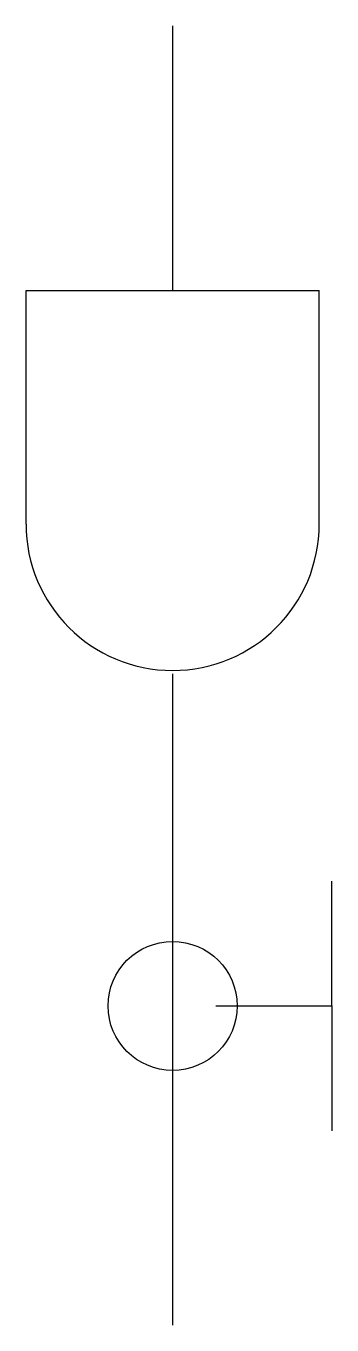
# Model space of a CAD drawing. Header units: metres. Extents: x -62386 to -62133, y -133367 to -132292.
import ezdxf

# ---------------------------------------------------------------- set-up
doc = ezdxf.new("R2010")
doc.units = ezdxf.units.M
doc.layers.add('DET1', color=1, linetype='Continuous')
doc.layers.add('G', color=3, linetype='Continuous')

msp = doc.modelspace()

# ---------------------------------------------------------------- linework, layer by layer
at = {"layer": 'DET1'}
for p, q in [((-62386.31, -132511.5), (-62143.99, -132511.5)), ((-62386.31, -132704.63), (-62386.31, -132511.5)), ((-62143.99, -132704.63), (-62143.99, -132511.5)), ((-62133.47, -133103.35), (-62133.47, -133000.08)), ((-62229.59, -133103.35), (-62133.47, -133103.35)), ((-62133.47, -133103.35), (-62133.47, -133206.62))]:
    msp.add_line(p, q, dxfattribs=at)
msp.add_circle((-62265.15, -133103.35), 53.34, dxfattribs=at)
msp.add_arc((-62265.15, -132704.63), 121.16, 180, 0, dxfattribs=at)
at = {"layer": 'G'}
for p, q in [((-62265.15, -132292.49), (-62265.15, -132511.5)), ((-62265.15, -132828.57), (-62265.15, -133367.4))]:
    msp.add_line(p, q, dxfattribs=at)

doc.saveas('drawing.dxf')
